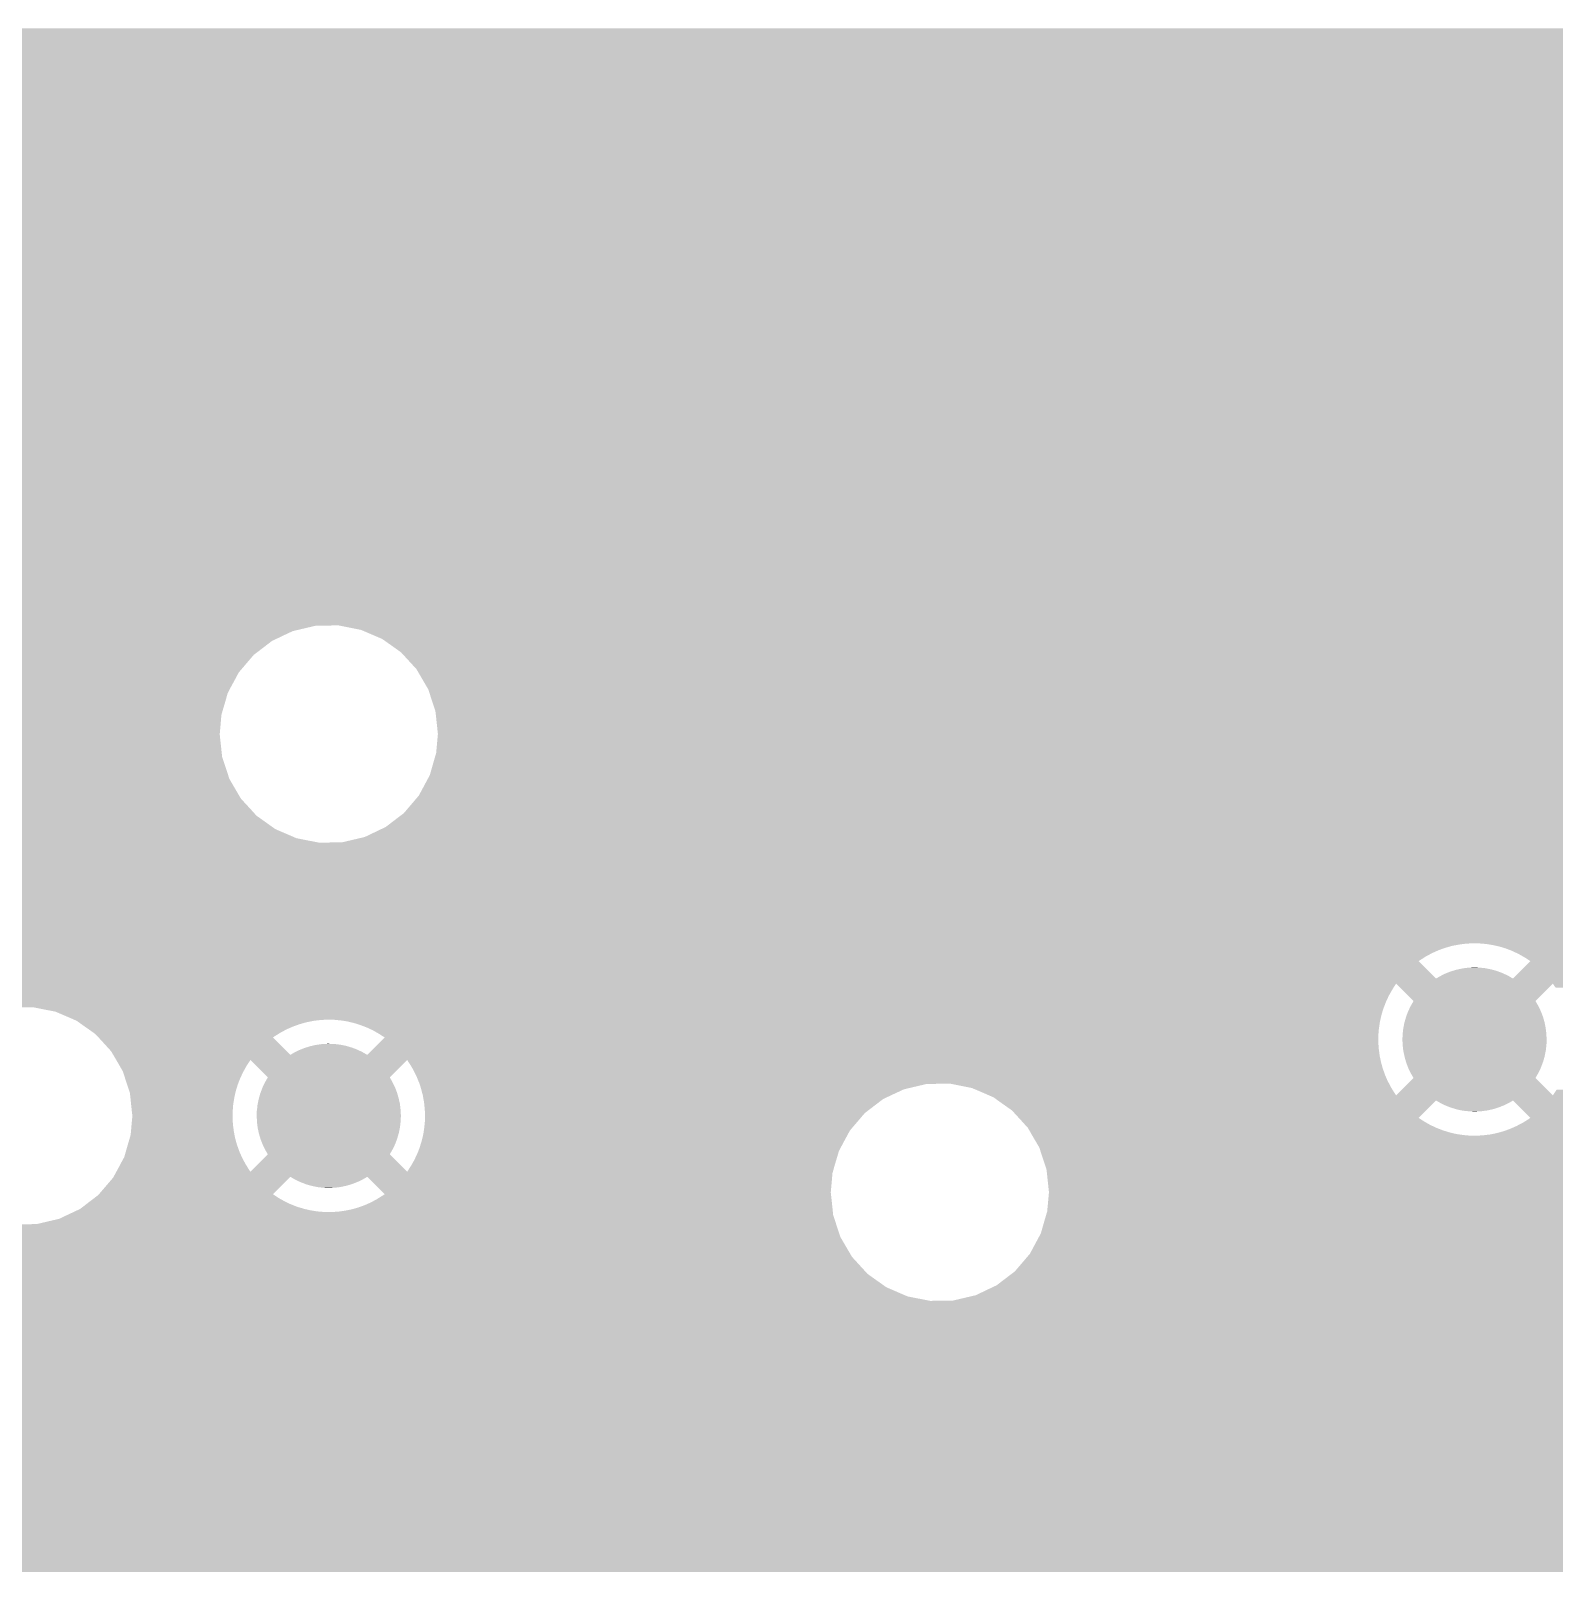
# Model space of a CAD drawing. Extents: x 295 to 953, y 10 to 290.
# Drawn here: x 769.26 to 785.72, y 237.5 to 254.14 of the extents above; entities that cross this region are included whole.
import ezdxf

# ---------------------------------------------------------------- set-up
doc = ezdxf.new("R2010")
doc.units = 0
doc.header["$LTSCALE"] = 5
doc.header["$MEASUREMENT"] = 0
doc.layers.add('GND1', color=7, linetype='CONTINUOUS')

msp = doc.modelspace()

# ---------------------------------------------------------------- linework, layer by layer
at = {"layer": 'GND1'}
for points in [[(659.688, 254.11), (659.271, 254.162), (848.376, 254.11), (848.376, 254.162)], [(660.095, 254.006), (659.688, 254.11), (848.376, 254.006), (848.376, 254.11)], [(660.485, 253.852), (660.095, 254.006), (848.376, 253.852), (848.376, 254.006)], [(660.854, 253.65), (660.485, 253.852), (848.376, 253.65), (848.376, 253.852)], [(661.194, 253.403), (660.854, 253.65), (848.376, 253.403), (848.376, 253.65)], [(661.5, 253.116), (661.194, 253.403), (848.376, 253.116), (848.376, 253.403)], [(661.768, 252.792), (661.5, 253.116), (848.376, 252.792), (848.376, 253.116)], [(661.993, 252.438), (661.768, 252.792), (848.376, 252.438), (848.376, 252.792)], [(662.172, 252.058), (661.993, 252.438), (848.376, 252.058), (848.376, 252.438)], [(662.302, 251.659), (662.172, 252.058), (848.376, 251.659), (848.376, 252.058)], [(662.352, 251.394), (662.302, 251.659), (848.376, 251.394), (848.376, 251.659)], [(732.997, 251.388), (732.906, 251.394), (848.376, 251.388), (848.376, 251.394)], [(733.087, 251.377), (732.997, 251.388), (848.376, 251.377), (848.376, 251.388)], [(733.176, 251.361), (733.087, 251.377), (848.376, 251.361), (848.376, 251.377)], [(733.264, 251.339), (733.176, 251.361), (848.376, 251.339), (848.376, 251.361)], [(733.351, 251.313), (733.264, 251.339), (848.376, 251.313), (848.376, 251.339)], [(733.436, 251.281), (733.351, 251.313), (848.376, 251.281), (848.376, 251.313)], [(733.519, 251.245), (733.436, 251.281), (848.376, 251.245), (848.376, 251.281)], [(733.473, 250.826), (733.754, 251.107), (848.376, 250.826), (848.376, 251.107)], [(733.6, 251.203), (733.519, 251.245), (848.376, 251.203), (848.376, 251.245)], [(733.678, 251.158), (733.6, 251.203), (848.376, 251.158), (848.376, 251.203)], [(733.754, 251.107), (733.678, 251.158), (848.376, 251.107), (848.376, 251.158)], [(662.401, 250.738), (662.407, 250.826), (848.376, 250.738), (848.376, 250.826)], [(734.154, 250.693), (734.123, 250.738), (848.376, 250.693), (848.376, 250.738)], [(734.201, 250.616), (734.154, 250.693), (848.376, 250.616), (848.376, 250.693)], [(734.244, 250.536), (734.201, 250.616), (848.376, 250.536), (848.376, 250.616)], [(734.283, 250.454), (734.244, 250.536), (848.376, 250.454), (848.376, 250.536)], [(734.316, 250.37), (734.283, 250.454), (848.376, 250.37), (848.376, 250.454)], [(734.345, 250.284), (734.316, 250.37), (848.376, 250.284), (848.376, 250.37)], [(734.368, 250.196), (734.345, 250.284), (848.376, 250.196), (848.376, 250.284)], [(734.387, 250.107), (734.368, 250.196), (848.376, 250.107), (848.376, 250.196)], [(734.4, 250.017), (734.387, 250.107), (848.376, 250.017), (848.376, 250.107)], [(734.408, 249.927), (734.4, 250.017), (848.376, 249.927), (848.376, 250.017)], [(734.407, 249.743), (734.409, 249.782), (848.376, 249.743), (848.376, 249.782)], [(734.41, 249.836), (734.408, 249.927), (848.376, 249.836), (848.376, 249.927)], [(734.409, 249.782), (734.41, 249.836), (848.376, 249.782), (848.376, 249.836)], [(734.393, 249.601), (734.397, 249.637), (844.469, 249.601), (844.552, 249.637)], [(734.397, 249.637), (734.401, 249.667), (844.552, 249.637), (844.638, 249.667)], [(734.401, 249.667), (734.404, 249.691), (844.638, 249.667), (844.719, 249.691)], [(734.404, 249.693), (734.405, 249.713), (844.725, 249.693), (844.813, 249.713)], [(734.404, 249.691), (734.404, 249.693), (844.719, 249.691), (844.725, 249.693)], [(734.405, 249.713), (734.406, 249.729), (844.813, 249.713), (844.903, 249.729)], [(734.406, 249.729), (734.407, 249.739), (844.903, 249.729), (844.993, 249.739)], [(734.407, 249.739), (734.407, 249.743), (844.993, 249.739), (845.084, 249.743)], [(734.355, 249.424), (734.363, 249.456), (844.25, 249.424), (844.218, 249.456)], [(734.363, 249.456), (734.365, 249.467), (844.218, 249.456), (844.233, 249.467)], [(734.365, 249.467), (734.376, 249.512), (844.233, 249.467), (844.302, 249.512)], [(734.376, 249.512), (734.377, 249.516), (844.302, 249.512), (844.309, 249.516)], [(734.377, 249.516), (734.385, 249.561), (844.309, 249.516), (844.388, 249.561)], [(734.385, 249.561), (734.392, 249.601), (844.388, 249.561), (844.468, 249.601)], [(734.392, 249.601), (734.393, 249.601), (844.468, 249.601), (844.469, 249.601)], [(734.297, 249.252), (734.328, 249.337), (844.422, 249.252), (844.337, 249.337)], [(734.328, 249.337), (734.355, 249.424), (844.337, 249.337), (844.25, 249.424)], [(734.219, 249.088), (734.26, 249.169), (848.376, 249.088), (848.376, 249.169)], [(734.26, 249.169), (734.263, 249.175), (848.376, 249.169), (848.376, 249.175)], [(734.263, 249.175), (734.297, 249.252), (844.499, 249.175), (844.422, 249.252)], [(734.123, 248.934), (734.173, 249.01), (843.753, 248.934), (843.797, 249.01)], [(734.173, 249.01), (734.174, 249.012), (843.797, 249.01), (843.799, 249.012)], [(734.174, 249.012), (734.219, 249.087), (843.799, 249.012), (843.849, 249.087)], [(734.219, 249.087), (734.219, 249.088), (848.376, 249.087), (848.376, 249.088)], [(722.844, 248.846), (722.845, 248.853), (843.708, 248.846), (843.711, 248.853)], [(722.845, 248.853), (722.847, 248.866), (843.711, 248.853), (843.718, 248.866)], [(722.847, 248.866), (722.851, 248.934), (843.718, 248.866), (843.753, 248.934)], [(733.55, 248.77), (733.473, 248.846), (843.675, 248.77), (843.708, 248.846)], [(733.635, 248.685), (733.55, 248.77), (843.643, 248.685), (843.675, 248.77)], [(733.721, 248.598), (733.635, 248.685), (843.617, 248.598), (843.643, 248.685)], [(733.503, 248.42), (733.584, 248.46), (843.579, 248.42), (843.586, 248.46)], [(733.584, 248.46), (733.663, 248.505), (843.586, 248.46), (843.595, 248.505)], [(733.663, 248.505), (733.669, 248.51), (843.595, 248.505), (843.595, 248.51)], [(733.669, 248.51), (733.739, 248.555), (843.595, 248.51), (843.606, 248.555)], [(733.754, 248.565), (733.721, 248.598), (843.609, 248.565), (843.617, 248.598)], [(733.739, 248.555), (733.754, 248.565), (843.606, 248.555), (843.609, 248.565)], [(722.662, 248.263), (722.67, 248.278), (843.564, 248.263), (843.565, 248.278)], [(732.888, 248.278), (732.979, 248.283), (843.565, 248.278), (843.565, 248.283)], [(732.979, 248.283), (733.069, 248.293), (843.565, 248.283), (843.566, 248.293)], [(733.069, 248.293), (733.158, 248.308), (843.566, 248.293), (843.567, 248.308)], [(733.158, 248.308), (733.247, 248.329), (843.567, 248.308), (843.568, 248.329)], [(733.247, 248.329), (733.253, 248.33), (843.568, 248.329), (843.568, 248.33)], [(733.253, 248.33), (733.334, 248.354), (843.568, 248.33), (843.571, 248.354)], [(733.334, 248.354), (733.419, 248.385), (843.571, 248.354), (843.575, 248.385)], [(733.419, 248.385), (733.503, 248.42), (843.575, 248.385), (843.579, 248.42)], [(722.566, 248.109), (722.593, 248.149), (843.564, 248.109), (843.562, 248.149)], [(722.593, 248.149), (722.616, 248.184), (843.562, 248.149), (843.562, 248.184)], [(722.616, 248.184), (722.649, 248.24), (843.562, 248.184), (843.562, 248.24)], [(722.649, 248.24), (722.662, 248.263), (843.562, 248.24), (843.564, 248.263)], [(660.877, 248.021), (660.929, 248.059), (843.571, 248.021), (843.566, 248.059)], [(660.929, 248.059), (660.998, 248.109), (843.566, 248.059), (843.564, 248.109)], [(721.968, 247.968), (721.916, 248.021), (843.576, 247.968), (843.571, 248.021)], [(722.058, 247.879), (721.968, 247.968), (843.592, 247.879), (843.576, 247.968)], [(722.146, 247.79), (722.058, 247.879), (843.612, 247.79), (843.592, 247.879)], [(722.197, 247.74), (722.146, 247.79), (843.627, 247.74), (843.612, 247.79)], [(721.946, 247.595), (722.027, 247.635), (771.976, 247.595), (772.061, 247.635)], [(722.027, 247.635), (722.049, 247.647), (772.061, 247.635), (772.088, 247.647)], [(722.049, 247.647), (722.106, 247.68), (772.088, 247.647), (772.227, 247.68)], [(722.106, 247.68), (722.143, 247.704), (772.227, 247.68), (772.33, 247.704)], [(722.143, 247.704), (722.15, 247.709), (772.33, 247.704), (772.58, 247.709)], [(722.15, 247.709), (722.182, 247.729), (843.636, 247.709), (843.63, 247.729)], [(722.182, 247.729), (722.197, 247.74), (843.63, 247.729), (843.627, 247.74)], [(772.602, 247.704), (772.58, 247.709), (814.431, 247.704), (814.68, 247.709)], [(772.824, 247.66), (772.602, 247.704), (814.244, 247.66), (814.431, 247.704)], [(772.854, 247.647), (772.824, 247.66), (814.188, 247.647), (814.244, 247.66)], [(773.053, 247.562), (772.854, 247.647), (814.008, 247.562), (814.188, 247.647)], [(721.897, 247.574), (721.946, 247.595), (771.933, 247.574), (771.976, 247.595)], [(765.923, 247.573), (765.849, 247.574), (771.931, 247.573), (771.933, 247.574)], [(765.997, 247.567), (765.923, 247.573), (771.917, 247.567), (771.931, 247.573)], [(766.07, 247.555), (765.997, 247.567), (771.893, 247.555), (771.917, 247.567)], [(766.132, 247.541), (766.07, 247.555), (771.862, 247.541), (771.893, 247.555)], [(766.142, 247.539), (766.132, 247.541), (771.859, 247.539), (771.862, 247.541)], [(766.213, 247.517), (766.142, 247.539), (771.831, 247.517), (771.859, 247.539)], [(766.282, 247.49), (766.213, 247.517), (771.796, 247.49), (771.831, 247.517)], [(766.349, 247.458), (766.282, 247.49), (771.754, 247.458), (771.796, 247.49)], [(766.414, 247.422), (766.349, 247.458), (771.707, 247.422), (771.754, 247.458)], [(773.083, 247.541), (773.053, 247.562), (813.963, 247.541), (814.008, 247.562)], [(773.256, 247.418), (773.083, 247.541), (813.802, 247.418), (813.963, 247.541)], [(766.295, 247.2), (766.476, 247.381), (771.503, 247.2), (771.657, 247.381)], [(766.463, 247.39), (766.414, 247.422), (771.665, 247.39), (771.707, 247.422)], [(766.476, 247.381), (766.463, 247.39), (771.657, 247.381), (771.665, 247.39)], [(773.282, 247.39), (773.256, 247.418), (813.765, 247.39), (813.802, 247.418)], [(773.425, 247.234), (773.282, 247.39), (813.632, 247.234), (813.765, 247.39)], [(679.979, 247.138), (679.933, 247.193), (771.47, 247.138), (771.499, 247.193)], [(766.288, 247.193), (766.295, 247.2), (771.499, 247.193), (771.503, 247.2)], [(766.747, 247.096), (766.719, 247.138), (771.447, 247.096), (771.47, 247.138)], [(773.444, 247.2), (773.425, 247.234), (813.603, 247.2), (813.632, 247.234)], [(773.55, 247.019), (773.444, 247.2), (813.506, 247.019), (813.603, 247.2)], [(766.785, 247.032), (766.747, 247.096), (771.412, 247.032), (771.447, 247.096)], [(766.811, 246.98), (766.785, 247.032), (771.385, 246.98), (771.412, 247.032)], [(766.818, 246.966), (766.811, 246.98), (771.38, 246.966), (771.385, 246.98)], [(766.847, 246.897), (766.818, 246.966), (771.361, 246.897), (771.38, 246.966)], [(773.563, 246.98), (773.55, 247.019), (813.485, 246.98), (813.506, 247.019)], [(773.628, 246.782), (773.563, 246.98), (813.428, 246.782), (813.485, 246.98)], [(766.87, 246.827), (766.847, 246.897), (771.34, 246.827), (771.361, 246.897)], [(766.888, 246.755), (766.87, 246.827), (771.319, 246.755), (771.34, 246.827)], [(773.633, 246.741), (773.628, 246.782), (813.416, 246.741), (813.428, 246.782)], [(766.891, 246.741), (766.888, 246.755), (771.315, 246.741), (771.319, 246.755)], [(766.901, 246.682), (766.891, 246.741), (771.31, 246.682), (771.315, 246.741)], [(766.909, 246.608), (766.901, 246.682), (771.304, 246.608), (771.31, 246.682)], [(773.655, 246.534), (773.633, 246.741), (813.397, 246.534), (813.416, 246.741)], [(766.904, 246.409), (766.911, 246.483), (771.31, 246.409), (771.302, 246.483)], [(766.912, 246.534), (766.909, 246.608), (771.297, 246.534), (771.304, 246.608)], [(766.911, 246.483), (766.912, 246.534), (771.302, 246.483), (771.297, 246.534)], [(773.636, 246.327), (773.655, 246.534), (813.419, 246.327), (813.397, 246.534)], [(766.876, 246.264), (766.881, 246.287), (771.331, 246.264), (771.323, 246.287)], [(766.881, 246.287), (766.893, 246.336), (771.323, 246.287), (771.318, 246.336)], [(766.893, 246.336), (766.904, 246.409), (771.318, 246.336), (771.31, 246.409)], [(773.567, 246.088), (773.624, 246.287), (813.489, 246.088), (813.424, 246.287)], [(773.624, 246.287), (773.636, 246.327), (813.424, 246.287), (813.419, 246.327)], [(766.796, 246.057), (766.827, 246.124), (771.399, 246.057), (771.377, 246.124)], [(766.827, 246.124), (766.854, 246.193), (771.377, 246.124), (771.354, 246.193)], [(766.854, 246.193), (766.876, 246.264), (771.354, 246.193), (771.331, 246.264)], [(766.719, 245.93), (766.759, 245.992), (771.471, 245.93), (771.435, 245.992)], [(766.759, 245.992), (766.792, 246.05), (771.435, 245.992), (771.401, 246.05)], [(766.792, 246.05), (766.796, 246.057), (771.401, 246.05), (771.399, 246.057)], [(773.449, 245.869), (773.546, 246.05), (813.608, 245.869), (813.502, 246.05)], [(773.546, 246.05), (773.567, 246.088), (813.502, 246.05), (813.489, 246.088)], [(680.515, 245.875), (680.511, 245.93), (771.503, 245.875), (771.471, 245.93)], [(766.329, 245.835), (766.288, 245.875), (771.527, 245.835), (771.503, 245.875)], [(766.476, 245.688), (766.329, 245.835), (771.662, 245.688), (771.527, 245.835)], [(773.287, 245.679), (773.42, 245.835), (813.77, 245.679), (813.628, 245.835)], [(773.42, 245.835), (773.449, 245.869), (813.628, 245.835), (813.608, 245.869)], [(766.324, 245.598), (766.389, 245.632), (771.77, 245.598), (771.722, 245.632)], [(766.389, 245.632), (766.42, 245.651), (771.722, 245.632), (771.695, 245.651)], [(766.42, 245.651), (766.452, 245.671), (771.695, 245.651), (771.677, 245.671)], [(766.452, 245.671), (766.476, 245.688), (771.677, 245.671), (771.662, 245.688)], [(773.089, 245.528), (773.25, 245.651), (813.969, 245.528), (813.796, 245.651)], [(773.25, 245.651), (773.287, 245.679), (813.796, 245.651), (813.77, 245.679)], [(680.503, 245.408), (680.51, 245.494), (772.127, 245.408), (771.927, 245.494)], [(765.895, 245.494), (765.969, 245.499), (771.927, 245.494), (771.917, 245.499)], [(765.969, 245.499), (766.029, 245.507), (771.917, 245.499), (771.898, 245.507)], [(766.029, 245.507), (766.042, 245.508), (771.898, 245.507), (771.896, 245.508)], [(766.042, 245.508), (766.115, 245.523), (771.896, 245.508), (771.875, 245.523)], [(766.115, 245.523), (766.186, 245.543), (771.875, 245.523), (771.847, 245.543)], [(766.186, 245.543), (766.256, 245.568), (771.847, 245.543), (771.812, 245.568)], [(766.256, 245.568), (766.324, 245.598), (771.812, 245.568), (771.77, 245.598)], [(772.864, 245.421), (773.044, 245.507), (814.198, 245.421), (813.999, 245.507)], [(773.044, 245.507), (773.089, 245.528), (813.999, 245.507), (813.969, 245.528)], [(680.435, 245.098), (680.498, 245.346), (848.376, 245.098), (848.376, 245.346)], [(680.498, 245.346), (680.499, 245.36), (848.376, 245.346), (848.376, 245.36)], [(680.499, 245.36), (680.503, 245.408), (772.372, 245.36), (772.127, 245.408)], [(772.372, 245.36), (772.621, 245.364), (814.472, 245.36), (814.45, 245.364)], [(772.621, 245.364), (772.808, 245.408), (814.45, 245.364), (814.228, 245.408)], [(772.808, 245.408), (772.864, 245.421), (814.228, 245.408), (814.198, 245.421)], [(751.064, 245.097), (750.99, 245.098), (848.376, 245.097), (848.376, 245.098)], [(751.138, 245.09), (751.064, 245.097), (848.376, 245.09), (848.376, 245.097)], [(751.211, 245.079), (751.138, 245.09), (848.376, 245.079), (848.376, 245.09)], [(751.283, 245.062), (751.211, 245.079), (848.376, 245.062), (848.376, 245.079)], [(751.354, 245.04), (751.283, 245.062), (848.376, 245.04), (848.376, 245.062)], [(751.423, 245.013), (751.354, 245.04), (848.376, 245.013), (848.376, 245.04)], [(751.49, 244.982), (751.423, 245.013), (848.376, 244.982), (848.376, 245.013)], [(751.555, 244.945), (751.49, 244.982), (848.376, 244.945), (848.376, 244.982)], [(751.429, 244.717), (751.617, 244.905), (848.376, 244.717), (848.376, 244.905)], [(751.617, 244.905), (751.555, 244.945), (848.376, 244.905), (848.376, 244.945)], [(680.253, 244.662), (680.282, 244.708), (848.376, 244.662), (848.376, 244.708)], [(680.282, 244.708), (680.286, 244.717), (848.376, 244.708), (848.376, 244.717)], [(751.888, 244.619), (751.86, 244.662), (848.376, 244.619), (848.376, 244.662)], [(751.926, 244.555), (751.888, 244.619), (848.376, 244.555), (848.376, 244.619)], [(751.959, 244.489), (751.926, 244.555), (848.376, 244.489), (848.376, 244.555)], [(751.988, 244.421), (751.959, 244.489), (848.376, 244.421), (848.376, 244.489)], [(752.011, 244.35), (751.988, 244.421), (848.376, 244.35), (848.376, 244.421)], [(752.029, 244.279), (752.011, 244.35), (848.376, 244.279), (848.376, 244.35)], [(752.03, 244.272), (752.029, 244.279), (848.376, 244.272), (848.376, 244.279)], [(752.031, 244.268), (752.03, 244.272), (784.762, 244.268), (784.836, 244.272)], [(752.033, 244.258), (752.031, 244.268), (784.688, 244.258), (784.762, 244.268)], [(752.035, 244.244), (752.033, 244.258), (784.615, 244.244), (784.688, 244.258)], [(752.039, 244.224), (752.035, 244.244), (784.544, 244.224), (784.615, 244.244)], [(752.042, 244.206), (752.039, 244.224), (784.493, 244.206), (784.544, 244.224)], [(752.043, 244.199), (752.042, 244.206), (784.474, 244.199), (784.493, 244.206)], [(752.046, 244.169), (752.043, 244.199), (784.406, 244.169), (784.474, 244.199)], [(752.05, 244.135), (752.046, 244.169), (784.341, 244.135), (784.406, 244.169)], [(752.05, 244.132), (752.05, 244.135), (784.336, 244.132), (784.341, 244.135)], [(752.052, 244.095), (752.05, 244.132), (784.278, 244.095), (784.336, 244.132)], [(784.91, 244.271), (784.836, 244.272), (848.376, 244.271), (848.376, 244.272)], [(784.983, 244.265), (784.91, 244.271), (848.376, 244.265), (848.376, 244.271)], [(785.057, 244.253), (784.983, 244.265), (848.376, 244.253), (848.376, 244.265)], [(785.129, 244.237), (785.057, 244.253), (848.376, 244.237), (848.376, 244.253)], [(785.2, 244.215), (785.129, 244.237), (848.376, 244.215), (848.376, 244.237)], [(785.269, 244.188), (785.2, 244.215), (848.376, 244.188), (848.376, 244.215)], [(785.336, 244.156), (785.269, 244.188), (848.376, 244.156), (848.376, 244.188)], [(785.4, 244.12), (785.336, 244.156), (848.376, 244.12), (848.376, 244.156)], [(785.462, 244.079), (785.4, 244.12), (848.376, 244.079), (848.376, 244.12)], [(752.045, 243.933), (752.052, 244.006), (784.401, 243.933), (784.327, 244.006)], [(752.052, 244.079), (752.052, 244.095), (784.254, 244.079), (784.278, 244.095)], [(752.053, 244.058), (752.052, 244.079), (784.276, 244.058), (784.254, 244.079)], [(752.052, 244.006), (752.053, 244.058), (784.327, 244.006), (784.276, 244.058)], [(784.557, 243.951), (784.597, 243.966), (785.161, 243.951), (785.118, 243.966)], [(784.597, 243.966), (784.618, 243.973), (785.118, 243.966), (785.101, 243.973)], [(784.618, 243.973), (784.658, 243.985), (785.101, 243.973), (785.057, 243.985)], [(784.658, 243.985), (784.68, 243.99), (785.057, 243.985), (785.039, 243.99)], [(784.68, 243.99), (784.72, 243.999), (785.039, 243.99), (784.993, 243.999)], [(784.72, 243.999), (784.745, 244.003), (784.993, 243.999), (784.976, 244.003)], [(784.745, 244.003), (784.784, 244.008), (784.976, 244.003), (784.927, 244.008)], [(784.784, 244.008), (784.815, 244.01), (784.927, 244.008), (784.912, 244.01)], [(784.815, 244.01), (784.848, 244.012), (784.912, 244.01), (784.848, 244.012)], [(785.274, 243.891), (785.462, 244.079), (848.376, 243.891), (848.376, 244.079)], [(752.013, 243.774), (752.017, 243.787), (783.971, 243.774), (783.979, 243.787)], [(752.017, 243.787), (752.028, 243.836), (783.979, 243.787), (784.011, 243.836)], [(752.028, 243.836), (752.034, 243.859), (848.376, 243.836), (848.376, 243.859)], [(752.034, 243.859), (752.039, 243.891), (848.376, 243.859), (848.376, 243.891)], [(752.039, 243.891), (752.045, 243.933), (784.442, 243.891), (784.401, 243.933)], [(784.199, 243.648), (784.011, 243.836), (785.517, 243.648), (785.705, 243.836)], [(784.442, 243.891), (784.48, 243.913), (785.274, 243.891), (785.236, 243.913)], [(784.48, 243.913), (784.499, 243.923), (785.236, 243.913), (785.219, 243.923)], [(784.499, 243.923), (784.537, 243.942), (785.219, 243.923), (785.178, 243.942)], [(784.537, 243.942), (784.557, 243.951), (785.178, 243.942), (785.161, 243.951)], [(785.734, 243.794), (785.705, 243.836), (848.376, 243.794), (848.376, 243.836)], [(751.937, 243.581), (751.966, 243.643), (783.879, 243.581), (783.903, 243.643)], [(751.966, 243.643), (751.968, 243.647), (783.903, 243.643), (783.905, 243.647)], [(751.968, 243.647), (751.993, 243.71), (783.905, 243.647), (783.934, 243.71)], [(751.993, 243.71), (751.995, 243.716), (783.934, 243.71), (783.938, 243.716)], [(751.995, 243.716), (752.013, 243.774), (783.938, 243.716), (783.971, 243.774)], [(784.173, 243.602), (784.199, 243.648), (785.544, 243.602), (785.517, 243.648)], [(751.937, 243.58), (751.937, 243.581), (769.233, 243.58), (769.278, 243.581)], [(769.315, 243.574), (769.278, 243.581), (783.876, 243.574), (783.879, 243.581)], [(769.522, 243.533), (769.315, 243.574), (783.863, 243.533), (783.876, 243.574)], [(769.592, 243.503), (769.522, 243.533), (783.854, 243.503), (783.863, 243.533)], [(769.723, 243.447), (769.592, 243.503), (783.841, 243.447), (783.854, 243.503)], [(784.103, 243.423), (784.118, 243.475), (785.614, 243.423), (785.599, 243.475)], [(784.118, 243.475), (784.121, 243.484), (785.599, 243.475), (785.596, 243.484)], [(784.121, 243.484), (784.14, 243.535), (785.596, 243.484), (785.576, 243.535)], [(784.14, 243.535), (784.145, 243.544), (785.576, 243.535), (785.572, 243.544)], [(784.145, 243.544), (784.167, 243.593), (785.572, 243.544), (785.549, 243.593)], [(784.167, 243.593), (784.173, 243.602), (785.549, 243.593), (785.544, 243.602)], [(769.733, 243.442), (769.723, 243.447), (772.379, 243.442), (772.453, 243.447)], [(769.751, 243.435), (769.733, 243.442), (772.318, 243.435), (772.379, 243.442)], [(769.753, 243.433), (769.751, 243.435), (772.306, 243.433), (772.318, 243.435)], [(769.774, 243.418), (769.753, 243.433), (772.233, 243.418), (772.306, 243.433)], [(769.802, 243.398), (769.774, 243.418), (772.161, 243.398), (772.233, 243.418)], [(769.837, 243.373), (769.802, 243.398), (772.092, 243.373), (772.161, 243.398)], [(769.879, 243.344), (769.837, 243.373), (772.024, 243.344), (772.092, 243.373)], [(769.928, 243.309), (769.879, 243.344), (771.958, 243.309), (772.024, 243.344)], [(769.954, 243.29), (769.928, 243.309), (771.928, 243.29), (771.958, 243.309)], [(769.973, 243.27), (769.954, 243.29), (771.895, 243.27), (771.928, 243.29)], [(772.527, 243.446), (772.453, 243.447), (783.841, 243.446), (783.841, 243.447)], [(772.601, 243.439), (772.527, 243.446), (783.839, 243.439), (783.841, 243.446)], [(772.656, 243.431), (772.601, 243.439), (783.837, 243.431), (783.839, 243.439)], [(772.674, 243.428), (772.656, 243.431), (783.837, 243.428), (783.837, 243.431)], [(772.746, 243.411), (772.674, 243.428), (783.834, 243.411), (783.837, 243.428)], [(772.817, 243.389), (772.746, 243.411), (783.831, 243.389), (783.834, 243.411)], [(772.886, 243.362), (772.817, 243.389), (783.827, 243.362), (783.831, 243.389)], [(772.897, 243.358), (772.886, 243.362), (783.826, 243.358), (783.827, 243.362)], [(772.953, 243.331), (772.897, 243.358), (783.823, 243.331), (783.826, 243.358)], [(773.018, 243.294), (772.953, 243.331), (783.82, 243.294), (783.823, 243.331)], [(773.034, 243.284), (773.018, 243.294), (783.819, 243.284), (783.82, 243.294)], [(784.079, 243.232), (784.081, 243.286), (785.638, 243.232), (785.635, 243.286)], [(784.081, 243.286), (784.082, 243.296), (785.635, 243.286), (785.635, 243.296)], [(784.082, 243.296), (784.088, 243.35), (785.635, 243.296), (785.628, 243.35)], [(784.088, 243.35), (784.09, 243.36), (785.628, 243.35), (785.627, 243.36)], [(784.09, 243.36), (784.1, 243.413), (785.627, 243.36), (785.616, 243.413)], [(784.1, 243.413), (784.103, 243.423), (785.616, 243.413), (785.614, 243.423)], [(769.988, 243.254), (769.973, 243.27), (771.872, 243.254), (771.895, 243.27)], [(770.123, 243.106), (769.988, 243.254), (772.019, 243.106), (771.872, 243.254)], [(772.155, 243.117), (772.175, 243.125), (772.796, 243.117), (772.778, 243.125)], [(772.175, 243.125), (772.214, 243.141), (772.778, 243.125), (772.736, 243.141)], [(772.214, 243.141), (772.235, 243.147), (772.736, 243.141), (772.718, 243.147)], [(772.235, 243.147), (772.275, 243.16), (772.718, 243.147), (772.674, 243.16)], [(772.275, 243.16), (772.298, 243.165), (772.674, 243.16), (772.656, 243.165)], [(772.298, 243.165), (772.338, 243.174), (772.656, 243.165), (772.611, 243.174)], [(772.338, 243.174), (772.362, 243.177), (772.611, 243.174), (772.593, 243.177)], [(772.362, 243.177), (772.401, 243.183), (772.593, 243.177), (772.545, 243.183)], [(772.401, 243.183), (772.433, 243.184), (772.545, 243.183), (772.53, 243.184)], [(772.433, 243.184), (772.465, 243.186), (772.53, 243.184), (772.465, 243.186)], [(772.892, 243.066), (772.962, 243.136), (783.832, 243.066), (783.823, 243.136)], [(772.962, 243.136), (773.036, 243.21), (783.823, 243.136), (783.818, 243.21)], [(773.08, 243.254), (773.034, 243.284), (783.819, 243.254), (783.819, 243.284)], [(773.036, 243.21), (773.08, 243.254), (783.818, 243.21), (783.819, 243.254)], [(784.081, 243.178), (784.079, 243.232), (785.636, 243.178), (785.638, 243.232)], [(784.082, 243.168), (784.081, 243.178), (785.635, 243.168), (785.636, 243.178)], [(784.088, 243.115), (784.082, 243.168), (785.629, 243.115), (785.635, 243.168)], [(770.146, 243.066), (770.123, 243.106), (772.06, 243.066), (772.019, 243.106)], [(770.149, 243.062), (770.146, 243.066), (783.832, 243.062), (783.832, 243.066)], [(770.179, 243.011), (770.149, 243.062), (783.843, 243.011), (783.832, 243.062)], [(770.215, 242.949), (770.179, 243.011), (771.588, 242.949), (771.629, 243.011)], [(771.817, 242.823), (771.629, 243.011), (773.135, 242.823), (773.323, 243.011)], [(772.06, 243.066), (772.097, 243.088), (772.892, 243.066), (772.853, 243.088)], [(772.097, 243.088), (772.117, 243.098), (772.853, 243.088), (772.836, 243.098)], [(772.117, 243.098), (772.155, 243.117), (772.836, 243.098), (772.796, 243.117)], [(773.337, 242.989), (773.323, 243.011), (783.847, 242.989), (783.843, 243.011)], [(773.351, 242.968), (773.337, 242.989), (783.853, 242.968), (783.847, 242.989)], [(773.381, 242.918), (773.351, 242.968), (783.867, 242.918), (783.853, 242.968)], [(784.09, 243.105), (784.088, 243.115), (785.627, 243.105), (785.629, 243.115)], [(784.101, 243.052), (784.09, 243.105), (785.616, 243.052), (785.627, 243.105)], [(784.103, 243.042), (784.101, 243.052), (785.614, 243.042), (785.616, 243.052)], [(784.118, 242.99), (784.103, 243.042), (785.599, 242.99), (785.614, 243.042)], [(784.121, 242.98), (784.118, 242.99), (785.595, 242.98), (785.599, 242.99)], [(784.14, 242.93), (784.121, 242.98), (785.576, 242.93), (785.595, 242.98)], [(770.248, 242.891), (770.215, 242.949), (771.556, 242.891), (771.588, 242.949)], [(770.251, 242.884), (770.248, 242.891), (771.552, 242.884), (771.556, 242.891)], [(770.273, 242.817), (770.251, 242.884), (771.52, 242.817), (771.552, 242.884)], [(770.295, 242.748), (770.273, 242.817), (771.493, 242.748), (771.52, 242.817)], [(771.79, 242.776), (771.817, 242.823), (773.162, 242.776), (773.135, 242.823)], [(773.389, 242.904), (773.381, 242.918), (783.872, 242.904), (783.867, 242.918)], [(773.417, 242.848), (773.389, 242.904), (783.892, 242.848), (783.872, 242.904)], [(773.422, 242.838), (773.417, 242.848), (783.896, 242.838), (783.892, 242.848)], [(773.446, 242.78), (773.422, 242.838), (783.921, 242.78), (783.896, 242.838)], [(784.011, 242.628), (784.199, 242.816), (785.705, 242.628), (785.517, 242.816)], [(784.144, 242.92), (784.14, 242.93), (785.572, 242.92), (785.576, 242.93)], [(784.168, 242.872), (784.144, 242.92), (785.549, 242.872), (785.572, 242.92)], [(784.172, 242.863), (784.168, 242.872), (785.544, 242.863), (785.549, 242.872)], [(784.199, 242.816), (784.172, 242.863), (785.517, 242.816), (785.544, 242.863)], [(770.319, 242.677), (770.295, 242.748), (771.471, 242.677), (771.493, 242.748)], [(770.326, 242.655), (770.319, 242.677), (771.466, 242.655), (771.471, 242.677)], [(770.332, 242.605), (770.326, 242.655), (771.455, 242.605), (771.466, 242.655)], [(771.721, 242.597), (771.735, 242.649), (773.231, 242.597), (773.216, 242.649)], [(771.735, 242.649), (771.739, 242.659), (773.216, 242.649), (773.213, 242.659)], [(771.739, 242.659), (771.758, 242.709), (773.213, 242.659), (773.194, 242.709)], [(771.758, 242.709), (771.762, 242.719), (773.194, 242.709), (773.19, 242.719)], [(771.762, 242.719), (771.785, 242.767), (773.19, 242.719), (773.166, 242.767)], [(771.785, 242.767), (771.79, 242.776), (773.166, 242.767), (773.162, 242.776)], [(773.451, 242.77), (773.446, 242.78), (783.927, 242.77), (783.921, 242.78)], [(773.455, 242.756), (773.451, 242.77), (783.935, 242.756), (783.927, 242.77)], [(773.457, 242.751), (773.455, 242.756), (778.934, 242.751), (779.184, 242.756)], [(773.474, 242.699), (773.457, 242.751), (778.713, 242.699), (778.934, 242.751)], [(773.475, 242.694), (773.474, 242.699), (778.692, 242.694), (778.713, 242.699)], [(773.492, 242.628), (773.475, 242.694), (778.55, 242.628), (778.692, 242.694)], [(773.499, 242.588), (773.492, 242.628), (778.466, 242.588), (778.55, 242.628)], [(779.391, 242.715), (779.184, 242.756), (783.956, 242.715), (783.935, 242.756)], [(779.428, 242.707), (779.391, 242.715), (783.961, 242.707), (783.956, 242.715)], [(779.558, 242.652), (779.428, 242.707), (783.995, 242.652), (783.961, 242.707)], [(779.612, 242.628), (779.558, 242.652), (784.011, 242.628), (783.995, 242.652)], [(779.657, 242.609), (779.612, 242.628), (823.914, 242.609), (823.954, 242.628)], [(785.705, 242.628), (785.746, 242.69), (823.954, 242.628), (824.085, 242.69)], [(770.339, 242.532), (770.332, 242.605), (771.443, 242.532), (771.455, 242.605)], [(770.347, 242.458), (770.339, 242.532), (771.437, 242.458), (771.443, 242.532)], [(770.353, 242.407), (770.347, 242.458), (771.436, 242.407), (771.437, 242.458)], [(771.697, 242.407), (771.698, 242.461), (773.255, 242.407), (773.253, 242.461)], [(771.698, 242.461), (771.7, 242.471), (773.253, 242.461), (773.252, 242.471)], [(771.7, 242.471), (771.705, 242.524), (773.252, 242.471), (773.246, 242.524)], [(771.705, 242.524), (771.707, 242.535), (773.246, 242.524), (773.245, 242.535)], [(771.707, 242.535), (771.718, 242.587), (773.245, 242.535), (773.233, 242.587)], [(771.718, 242.587), (771.721, 242.597), (773.233, 242.587), (773.231, 242.597)], [(773.505, 242.555), (773.499, 242.588), (778.423, 242.555), (778.466, 242.588)], [(773.513, 242.481), (773.505, 242.555), (778.326, 242.481), (778.423, 242.555)], [(773.515, 242.437), (773.513, 242.481), (778.269, 242.437), (778.326, 242.481)], [(779.687, 242.588), (779.657, 242.609), (823.869, 242.588), (823.914, 242.609)], [(779.707, 242.573), (779.687, 242.588), (823.85, 242.573), (823.869, 242.588)], [(779.86, 242.465), (779.707, 242.573), (784.334, 242.465), (784.442, 242.573)], [(779.933, 242.385), (779.86, 242.465), (784.254, 242.385), (784.334, 242.465)], [(784.481, 242.551), (784.442, 242.573), (785.237, 242.551), (785.274, 242.573)], [(784.498, 242.541), (784.481, 242.551), (785.217, 242.541), (785.237, 242.551)], [(784.538, 242.522), (784.498, 242.541), (785.18, 242.522), (785.217, 242.541)], [(784.556, 242.514), (784.538, 242.522), (785.159, 242.514), (785.18, 242.522)], [(784.598, 242.498), (784.556, 242.514), (785.12, 242.498), (785.159, 242.514)], [(784.616, 242.492), (784.598, 242.498), (785.099, 242.492), (785.12, 242.498)], [(784.66, 242.479), (784.616, 242.492), (785.059, 242.479), (785.099, 242.492)], [(784.678, 242.474), (784.66, 242.479), (785.036, 242.474), (785.059, 242.479)], [(784.723, 242.465), (784.678, 242.474), (784.996, 242.465), (785.036, 242.474)], [(784.741, 242.462), (784.723, 242.465), (784.972, 242.462), (784.996, 242.465)], [(784.789, 242.457), (784.741, 242.462), (784.933, 242.457), (784.972, 242.462)], [(784.804, 242.455), (784.789, 242.457), (784.902, 242.455), (784.933, 242.457)], [(784.869, 242.453), (784.804, 242.455), (784.869, 242.453), (784.902, 242.455)], [(785.411, 242.437), (785.274, 242.573), (823.671, 242.437), (823.85, 242.573)], [(770.338, 242.237), (770.344, 242.31), (771.45, 242.237), (771.44, 242.31)], [(770.344, 242.31), (770.351, 242.384), (771.44, 242.31), (771.436, 242.384)], [(770.351, 242.384), (770.353, 242.407), (771.436, 242.384), (771.436, 242.407)], [(771.699, 242.353), (771.697, 242.407), (773.253, 242.353), (773.255, 242.407)], [(771.699, 242.343), (771.699, 242.353), (773.252, 242.343), (773.253, 242.353)], [(771.706, 242.289), (771.699, 242.343), (773.246, 242.289), (773.252, 242.343)], [(771.707, 242.279), (771.706, 242.289), (773.244, 242.279), (773.246, 242.289)], [(773.508, 242.282), (773.515, 242.355), (778.136, 242.282), (778.199, 242.355)], [(773.516, 242.407), (773.515, 242.437), (778.243, 242.407), (778.269, 242.437)], [(773.515, 242.355), (773.516, 242.407), (778.199, 242.355), (778.243, 242.407)], [(779.97, 242.345), (779.933, 242.385), (784.316, 242.345), (784.254, 242.385)], [(780.003, 242.308), (779.97, 242.345), (784.381, 242.308), (784.316, 242.345)], [(780.029, 242.281), (780.003, 242.308), (784.439, 242.281), (784.381, 242.308)], [(785.242, 242.266), (785.31, 242.296), (823.525, 242.266), (823.551, 242.296)], [(785.31, 242.296), (785.376, 242.33), (823.551, 242.296), (823.58, 242.33)], [(785.376, 242.33), (785.439, 242.369), (823.58, 242.33), (823.614, 242.369)], [(785.462, 242.386), (785.411, 242.437), (823.628, 242.386), (823.671, 242.437)], [(785.439, 242.369), (785.462, 242.386), (823.614, 242.369), (823.628, 242.386)], [(770.303, 242.093), (770.324, 242.164), (771.484, 242.093), (771.464, 242.164)], [(770.324, 242.164), (770.334, 242.2), (771.464, 242.164), (771.457, 242.2)], [(770.334, 242.2), (770.338, 242.237), (771.457, 242.2), (771.45, 242.237)], [(771.718, 242.226), (771.707, 242.279), (773.234, 242.226), (773.244, 242.279)], [(771.72, 242.216), (771.718, 242.226), (773.231, 242.216), (773.234, 242.226)], [(771.736, 242.165), (771.72, 242.216), (773.216, 242.165), (773.231, 242.216)], [(771.738, 242.155), (771.736, 242.165), (773.213, 242.155), (773.216, 242.165)], [(771.758, 242.104), (771.738, 242.155), (773.194, 242.104), (773.213, 242.155)], [(773.458, 242.065), (773.48, 242.136), (778.009, 242.065), (778.047, 242.136)], [(773.48, 242.136), (773.497, 242.208), (778.047, 242.136), (778.086, 242.208)], [(773.497, 242.208), (773.503, 242.247), (778.086, 242.208), (778.107, 242.247)], [(773.503, 242.247), (773.508, 242.282), (778.107, 242.247), (778.136, 242.282)], [(780.031, 242.277), (780.029, 242.281), (784.448, 242.277), (784.439, 242.281)], [(780.047, 242.25), (780.031, 242.277), (784.517, 242.25), (784.448, 242.277)], [(780.06, 242.228), (780.047, 242.25), (784.588, 242.228), (784.517, 242.25)], [(780.069, 242.211), (780.06, 242.228), (784.66, 242.211), (784.588, 242.228)], [(780.076, 242.2), (780.069, 242.211), (784.733, 242.2), (784.66, 242.211)], [(780.08, 242.193), (780.076, 242.2), (784.807, 242.193), (784.733, 242.2)], [(780.08, 242.192), (780.08, 242.193), (784.881, 242.192), (784.807, 242.193)], [(780.154, 242.066), (780.08, 242.192), (823.412, 242.066), (823.48, 242.192)], [(784.881, 242.192), (784.955, 242.197), (823.48, 242.192), (823.482, 242.197)], [(784.955, 242.197), (785.029, 242.206), (823.482, 242.197), (823.487, 242.206)], [(785.029, 242.206), (785.101, 242.221), (823.487, 242.206), (823.495, 242.221)], [(785.101, 242.221), (785.173, 242.241), (823.495, 242.221), (823.506, 242.241)], [(785.173, 242.241), (785.19, 242.247), (823.506, 242.241), (823.509, 242.247)], [(785.19, 242.247), (785.242, 242.266), (823.509, 242.247), (823.525, 242.266)], [(770.226, 241.889), (770.262, 241.955), (771.574, 241.889), (771.539, 241.955)], [(770.262, 241.955), (770.265, 241.961), (771.539, 241.955), (771.536, 241.961)], [(770.265, 241.961), (770.283, 242.023), (771.536, 241.961), (771.509, 242.023)], [(770.283, 242.023), (770.303, 242.093), (771.509, 242.023), (771.484, 242.093)], [(771.629, 241.803), (771.817, 241.991), (773.323, 241.803), (773.135, 241.991)], [(771.762, 242.095), (771.758, 242.104), (773.19, 242.095), (773.194, 242.104)], [(771.785, 242.046), (771.762, 242.095), (773.167, 242.046), (773.19, 242.095)], [(771.79, 242.037), (771.785, 242.046), (773.161, 242.037), (773.167, 242.046)], [(771.817, 241.991), (771.79, 242.037), (773.135, 241.991), (773.161, 242.037)], [(773.4, 241.929), (773.431, 241.996), (777.96, 241.929), (777.98, 241.996)], [(773.431, 241.996), (773.444, 242.027), (777.98, 241.996), (777.989, 242.027)], [(773.444, 242.027), (773.458, 242.065), (777.989, 242.027), (778.009, 242.065)], [(780.167, 242.027), (780.154, 242.066), (823.391, 242.027), (823.412, 242.066)], [(780.232, 241.829), (780.167, 242.027), (823.334, 241.829), (823.391, 242.027)], [(770.15, 241.748), (770.172, 241.788), (777.916, 241.748), (777.919, 241.788)], [(770.172, 241.788), (770.18, 241.803), (777.919, 241.788), (777.924, 241.803)], [(770.18, 241.803), (770.193, 241.826), (771.629, 241.803), (771.613, 241.826)], [(770.193, 241.826), (770.226, 241.889), (771.613, 241.826), (771.574, 241.889)], [(773.323, 241.803), (773.363, 241.865), (777.924, 241.803), (777.941, 241.865)], [(773.363, 241.865), (773.4, 241.929), (777.941, 241.865), (777.96, 241.929)], [(780.237, 241.788), (780.232, 241.829), (823.322, 241.788), (823.334, 241.829)], [(780.259, 241.581), (780.237, 241.788), (823.303, 241.581), (823.322, 241.788)], [(769.992, 241.56), (770.147, 241.741), (771.872, 241.56), (772.053, 241.741)], [(770.147, 241.741), (770.15, 241.748), (772.053, 241.741), (772.06, 241.748)], [(772.098, 241.726), (772.06, 241.748), (772.854, 241.726), (772.892, 241.748)], [(772.115, 241.716), (772.098, 241.726), (772.835, 241.716), (772.854, 241.726)], [(772.156, 241.697), (772.115, 241.716), (772.797, 241.697), (772.835, 241.716)], [(772.173, 241.689), (772.156, 241.697), (772.777, 241.689), (772.797, 241.697)], [(772.216, 241.673), (772.173, 241.689), (772.738, 241.673), (772.777, 241.689)], [(772.233, 241.666), (772.216, 241.673), (772.716, 241.666), (772.738, 241.673)], [(772.277, 241.654), (772.233, 241.666), (772.676, 241.654), (772.716, 241.666)], [(772.295, 241.649), (772.277, 241.654), (772.654, 241.649), (772.676, 241.654)], [(772.341, 241.64), (772.295, 241.649), (772.614, 241.64), (772.654, 241.649)], [(772.358, 241.636), (772.341, 241.64), (772.589, 241.636), (772.614, 241.64)], [(772.407, 241.631), (772.358, 241.636), (772.55, 241.631), (772.589, 241.636)], [(772.422, 241.629), (772.407, 241.631), (772.519, 241.629), (772.55, 241.631)], [(772.486, 241.628), (772.422, 241.629), (772.486, 241.628), (772.519, 241.629)], [(773.058, 241.581), (772.892, 241.748), (777.901, 241.581), (777.916, 241.748)], [(769.854, 241.451), (769.895, 241.483), (772.065, 241.451), (771.998, 241.483)], [(769.895, 241.483), (769.943, 241.519), (771.998, 241.483), (771.934, 241.519)], [(769.943, 241.519), (769.985, 241.552), (771.934, 241.519), (771.885, 241.552)], [(769.985, 241.552), (769.992, 241.56), (771.885, 241.552), (771.872, 241.56)], [(772.86, 241.44), (772.928, 241.47), (777.916, 241.44), (777.913, 241.47)], [(772.928, 241.47), (772.993, 241.505), (777.913, 241.47), (777.909, 241.505)], [(772.993, 241.505), (773.056, 241.544), (777.909, 241.505), (777.905, 241.544)], [(773.056, 241.544), (773.08, 241.56), (777.905, 241.544), (777.903, 241.56)], [(773.08, 241.56), (773.058, 241.581), (777.903, 241.56), (777.901, 241.581)], [(780.24, 241.374), (780.259, 241.581), (823.325, 241.374), (823.303, 241.581)], [(769.319, 241.237), (769.562, 241.294), (777.959, 241.237), (777.94, 241.294)], [(769.562, 241.294), (769.646, 241.334), (777.94, 241.294), (777.927, 241.334)], [(769.646, 241.334), (769.717, 241.367), (777.927, 241.334), (777.924, 241.367)], [(769.717, 241.367), (769.719, 241.368), (772.499, 241.367), (772.424, 241.368)], [(769.719, 241.368), (769.732, 241.374), (772.424, 241.368), (772.351, 241.374)], [(769.732, 241.374), (769.757, 241.386), (772.351, 241.374), (772.277, 241.386)], [(769.757, 241.386), (769.787, 241.4), (772.277, 241.386), (772.215, 241.4)], [(769.787, 241.4), (769.79, 241.403), (772.215, 241.4), (772.205, 241.403)], [(769.79, 241.403), (769.819, 241.424), (772.205, 241.403), (772.134, 241.424)], [(769.819, 241.424), (769.854, 241.451), (772.134, 241.424), (772.065, 241.451)], [(772.499, 241.367), (772.573, 241.371), (777.924, 241.367), (777.923, 241.371)], [(772.573, 241.371), (772.646, 241.381), (777.923, 241.371), (777.922, 241.381)], [(772.646, 241.381), (772.719, 241.395), (777.922, 241.381), (777.921, 241.395)], [(772.719, 241.395), (772.79, 241.415), (777.921, 241.395), (777.919, 241.415)], [(772.79, 241.415), (772.86, 241.44), (777.919, 241.415), (777.916, 241.44)], [(780.171, 241.135), (780.228, 241.334), (823.395, 241.135), (823.33, 241.334)], [(780.228, 241.334), (780.24, 241.374), (823.33, 241.334), (823.325, 241.374)], [(679.046, 241.155), (678.732, 241.233), (777.986, 241.155), (777.96, 241.233)], [(679.186, 241.097), (679.046, 241.155), (778.005, 241.097), (777.986, 241.155)], [(769.07, 241.233), (769.319, 241.237), (777.96, 241.233), (777.959, 241.237)], [(780.15, 241.097), (780.171, 241.135), (823.408, 241.097), (823.395, 241.135)], [(679.358, 241.025), (679.186, 241.097), (778.047, 241.025), (778.005, 241.097)], [(679.589, 240.882), (679.358, 241.025), (778.131, 240.882), (778.047, 241.025)], [(780.053, 240.916), (780.15, 241.097), (823.514, 240.916), (823.408, 241.097)], [(679.645, 240.847), (679.589, 240.882), (778.163, 240.847), (778.131, 240.882)], [(679.818, 240.698), (679.645, 240.847), (778.299, 240.698), (778.163, 240.847)], [(779.891, 240.726), (780.024, 240.882), (823.676, 240.726), (823.534, 240.882)], [(780.024, 240.882), (780.053, 240.916), (823.534, 240.882), (823.514, 240.916)], [(679.901, 240.627), (679.818, 240.698), (778.399, 240.627), (778.299, 240.698)], [(679.963, 240.554), (679.901, 240.627), (778.502, 240.554), (778.399, 240.627)], [(779.693, 240.575), (779.854, 240.698), (823.875, 240.575), (823.702, 240.698)], [(779.854, 240.698), (779.891, 240.726), (823.702, 240.698), (823.676, 240.726)], [(680.047, 240.455), (679.963, 240.554), (778.731, 240.455), (778.502, 240.554)], [(779.412, 240.455), (779.468, 240.468), (824.134, 240.455), (824.104, 240.468)], [(779.468, 240.468), (779.648, 240.554), (824.104, 240.468), (823.905, 240.554)], [(779.648, 240.554), (779.693, 240.575), (823.905, 240.554), (823.875, 240.575)], [(680.087, 240.407), (680.047, 240.455), (778.976, 240.407), (778.731, 240.455)], [(680.119, 240.37), (680.087, 240.407), (848.376, 240.37), (848.376, 240.407)], [(680.174, 240.279), (680.119, 240.37), (848.376, 240.279), (848.376, 240.37)], [(778.976, 240.407), (779.225, 240.411), (824.378, 240.407), (824.356, 240.411)], [(779.225, 240.411), (779.412, 240.455), (824.356, 240.411), (824.134, 240.455)], [(680.177, 240.275), (680.174, 240.279), (811.129, 240.275), (811.378, 240.279)], [(680.212, 240.218), (680.177, 240.275), (810.886, 240.218), (811.129, 240.275)], [(680.277, 240.111), (680.212, 240.218), (810.661, 240.111), (810.886, 240.218)], [(680.295, 240.082), (680.277, 240.111), (810.622, 240.082), (810.661, 240.111)], [(680.345, 239.96), (680.295, 240.082), (810.463, 239.96), (810.622, 240.082)], [(680.423, 239.77), (680.345, 239.96), (810.301, 239.77), (810.463, 239.96)], [(680.476, 239.551), (680.423, 239.77), (810.183, 239.551), (810.301, 239.77)], [(680.502, 239.441), (680.476, 239.551), (810.151, 239.441), (810.183, 239.551)], [(680.512, 239.312), (680.502, 239.441), (810.114, 239.312), (810.151, 239.441)], [(680.528, 239.105), (680.512, 239.312), (810.095, 239.105), (810.114, 239.312)], [(680.507, 238.857), (680.528, 239.105), (810.122, 238.857), (810.095, 239.105)], [(680.498, 238.742), (680.507, 238.857), (810.16, 238.742), (810.122, 238.857)], [(680.467, 238.62), (680.498, 238.742), (810.2, 238.62), (810.16, 238.742)], [(680.415, 238.414), (680.467, 238.62), (810.32, 238.414), (810.2, 238.62)], [(680.333, 238.221), (680.411, 238.405), (810.494, 238.221), (810.326, 238.405)], [(680.411, 238.405), (680.415, 238.414), (810.326, 238.405), (810.32, 238.414)], [(680.282, 238.104), (680.333, 238.221), (810.659, 238.104), (810.494, 238.221)], [(680.174, 237.931), (680.204, 237.979), (811.17, 237.931), (810.926, 237.979)], [(680.204, 237.979), (680.265, 238.077), (810.926, 237.979), (810.697, 238.077)], [(680.265, 238.077), (680.282, 238.104), (810.697, 238.077), (810.659, 238.104)], [(679.973, 237.668), (680.103, 237.818), (848.376, 237.668), (848.376, 237.818)], [(680.103, 237.818), (680.174, 237.931), (848.376, 237.818), (848.376, 237.931)], [(691.628, 237.667), (691.554, 237.668), (848.376, 237.667), (848.376, 237.668)], [(691.702, 237.661), (691.628, 237.667), (848.376, 237.661), (848.376, 237.667)], [(691.775, 237.649), (691.702, 237.661), (848.376, 237.649), (848.376, 237.661)], [(691.847, 237.633), (691.775, 237.649), (848.376, 237.633), (848.376, 237.649)], [(691.918, 237.611), (691.847, 237.633), (848.376, 237.611), (848.376, 237.633)], [(691.987, 237.584), (691.918, 237.611), (848.376, 237.584), (848.376, 237.611)], [(692.054, 237.552), (691.987, 237.584), (848.376, 237.552), (848.376, 237.584)], [(692.119, 237.516), (692.054, 237.552), (848.376, 237.516), (848.376, 237.552)], [(692.181, 237.475), (692.119, 237.516), (848.376, 237.475), (848.376, 237.516)]]:
    msp.add_solid(points, dxfattribs=at)

doc.saveas('drawing.dxf')
